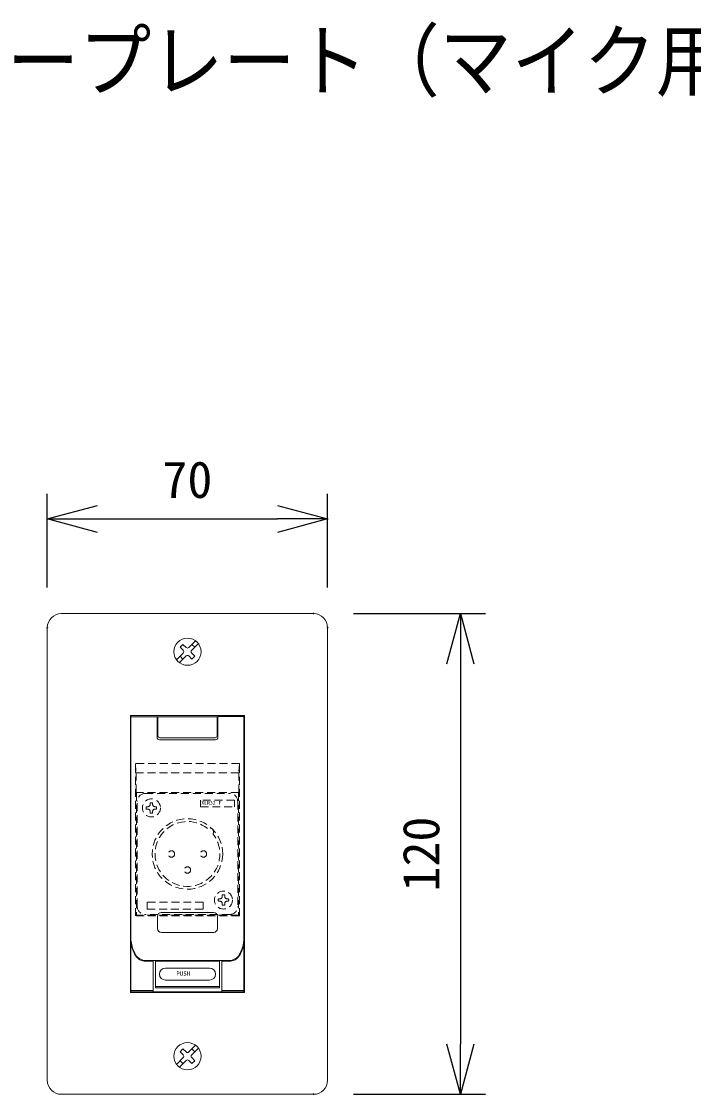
# Model space of a CAD drawing. Units: millimetres, scale not verified. Extents: x -62 to 63, y -56 to 57.
# Drawn here: x -20.4 to 13.2, y 3.2 to 56.8 of the extents above; entities that cross this region are included whole.
import ezdxf
from ezdxf.enums import TextEntityAlignment as Align

# ---------------------------------------------------------------- set-up
doc = ezdxf.new("R2010")
doc.units = ezdxf.units.MM
doc.header["$LTSCALE"] = 0.125
doc.header["$PDMODE"] = 32
doc.header["$PDSIZE"] = 0.025
doc.linetypes.add('USER1', pattern=[4.7625, 3.175, -1.5875])
for name, color, linetype in [('0-0_0', 7, 'Continuous'), ('0-1_Defpoints', 7, 'Continuous'), ('0-4_MOJI1', 7, 'Continuous'), ('0-6_SUNPO', 7, 'Continuous')]:
    doc.layers.add(name, color=color, linetype=linetype)
doc.layers.add('0-2_GAIKEI', color=1, linetype='Continuous', lineweight=18)
doc.styles.add('ＭＳ ゴシック', font='')
doc.styles.get('ＭＳ ゴシック').set_extended_font_data('MS Gothic')

# ---------------------------------------------------------------- blocks, each defined once
blk = doc.blocks.new('_Open30')
at = {"layer": '0-0_0'}
blk.add_line((0, 0), (-1, 0), dxfattribs=at)
blk.add_lwpolyline([(-1, 0.26795), (0, 0), (-1, -0.26795)], dxfattribs=at)
blk = doc.blocks.new('D3')
at = {"layer": '0-1_Defpoints'}
for p in [(59.4123, 219.4614), (45.4123, 214.0328), (59.4123, 214.0328)]:
    blk.add_point(p, dxfattribs=at)
at = {"layer": '0-6_SUNPO'}
for p, q in [((45.4123, 216.0328), (45.4123, 220.7114)), ((59.4123, 216.0328), (59.4123, 220.7114)), ((47.9123, 219.4614), (56.9123, 219.4614))]:
    blk.add_line(p, q, dxfattribs=at)
at = {"layer": '0-6_SUNPO', "xscale": 2.5, "yscale": 2.5, "rotation": 180}
blk.add_blockref('_Open30', (45.4123, 219.4614), dxfattribs=at)
at = {"layer": '0-6_SUNPO', "xscale": 2.5, "yscale": 2.5}
blk.add_blockref('_Open30', (59.4123, 219.4614), dxfattribs=at)
at = {"layer": '0-6_SUNPO', "style": 'ＭＳ ゴシック'}
blk.add_text('70', height=1.833, dxfattribs=at).set_placement((51.1623, 219.9614), align=Align.BOTTOM_LEFT)
blk = doc.blocks.new('D4')
at = {"layer": '0-1_Defpoints'}
for p in [(58.7123, 214.7336), (58.7123, 190.7336), (66.0412, 190.7336)]:
    blk.add_point(p, dxfattribs=at)
at = {"layer": '0-6_SUNPO'}
for p, q in [((60.7123, 214.7336), (67.2912, 214.7336)), ((66.0412, 212.2336), (66.0412, 193.2336)), ((60.7123, 190.7336), (67.2912, 190.7336))]:
    blk.add_line(p, q, dxfattribs=at)
at = {"layer": '0-6_SUNPO', "xscale": 2.5, "yscale": 2.5}
for p, rotation in [((66.0412, 214.7336), 90), ((66.0412, 190.7336), 270)]:
    blk.add_blockref('_Open30', p, dxfattribs=dict(at, rotation=rotation))
at = {"layer": '0-6_SUNPO', "style": 'ＭＳ ゴシック'}
blk.add_text('120', height=1.833, rotation=90, dxfattribs=at).set_placement((65.5412, 200.8586), align=Align.BOTTOM_LEFT)

msp = doc.modelspace()

# ---------------------------------------------------------------- linework, layer by layer
at = {"layer": '0-2_GAIKEI', "color": 7}
for p, q in [((-18.3774, 27.2376), (-5.7774, 27.2376)), ((-19.0774, 26.5368), (-19.0774, 3.9376)), ((-5.0774, 26.5376), (-5.0774, 3.9376)), ((-18.3774, 3.2376), (-5.7774, 3.2376))]:
    msp.add_line(p, q, dxfattribs=at)
at = {"layer": '0-2_GAIKEI'}
for p, q in [((-12.0067, 25.5497), (-11.6725, 25.8839)), ((-11.8653, 25.4083), (-11.5311, 25.7425)), ((-12.6237, 24.9327), (-12.2896, 25.2669)), ((-12.4451, 25.5639), (-12.3037, 25.7053)), ((-12.2896, 25.4083), (-12.4451, 25.5639)), ((-12.1481, 25.5497), (-12.3037, 25.7053)), ((-11.7097, 25.1113), (-11.8653, 25.2669)), ((-11.7111, 25.5652), (-11.8508, 25.7049)), ((-12.4823, 24.7913), (-12.1481, 25.1254)), ((-12.3017, 24.9679), (-12.4451, 25.1113)), ((-11.8512, 24.9699), (-12.0067, 25.1254)), ((-11.8512, 24.9699), (-11.7097, 25.1113)), ((-14.9274, 22.1576), (-14.9274, 8.3176)), ((-14.9274, 22.1576), (-9.2274, 22.1576)), ((-9.2563, 22.1455), (-14.8963, 22.1455)), ((-14.8963, 22.1455), (-14.8963, 8.3576)), ((-14.8963, 22.0896), (-13.5763, 22.0896)), ((-13.5963, 22.0954), (-13.5963, 21.059)), ((-13.5561, 22.0777), (-13.5561, 21.1376)), ((-10.5966, 22.0777), (-13.5561, 22.0777)), ((-10.5966, 22.0777), (-10.5966, 21.1376)), ((-10.5563, 22.0954), (-10.5563, 21.059)), ((-10.5563, 22.0954), (-9.2663, 22.0954)), ((-9.2563, 22.1455), (-9.2563, 8.3576)), ((-9.2274, 22.1576), (-9.2274, 8.3176)), ((-10.6763, 20.939), (-13.4763, 20.939)), ((-13.4561, 21.0376), (-10.6966, 21.0376)), ((-13.5763, 12.119), (-13.5763, 11.519)), ((-10.7763, 12.319), (-13.3763, 12.319)), ((-10.5763, 12.119), (-10.5763, 11.519)), ((-10.7763, 11.319), (-13.3763, 11.319)), ((-14.1635, 9.8776), (-13.7963, 9.8776)), ((-9.9987, 9.919), (-14.1539, 9.919)), ((-13.7963, 9.919), (-13.7963, 8.3576)), ((-13.6763, 9.919), (-13.6763, 8.5576)), ((-10.4763, 9.8776), (-13.6763, 9.8776)), ((-12.4263, 9.8776), (-12.4263, 9.919)), ((-11.7263, 9.8776), (-11.7263, 9.919)), ((-10.4763, 9.919), (-10.4763, 8.5576)), ((-10.3563, 9.919), (-10.3563, 8.3576)), ((-9.9891, 9.8776), (-10.3563, 9.8776)), ((-13.1763, 9.5376), (-10.9763, 9.5376)), ((-10.4763, 8.626), (-13.6763, 8.626)), ((-13.1763, 8.9376), (-10.9763, 8.9376)), ((-14.9274, 8.3176), (-9.2274, 8.3176)), ((-13.7963, 8.426), (-14.8963, 8.426)), ((-9.2563, 8.3576), (-14.8963, 8.3576)), ((-13.6763, 8.5576), (-10.4763, 8.5576)), ((-9.2563, 8.426), (-10.3563, 8.426)), ((-12.4451, 5.3639), (-12.3037, 5.5053)), ((-12.2896, 5.2083), (-12.4451, 5.3639)), ((-12.1481, 5.3497), (-12.3037, 5.5053)), ((-12.0067, 5.3497), (-11.6725, 5.6839)), ((-11.8653, 5.2083), (-11.5311, 5.5425)), ((-11.7111, 5.3652), (-11.8508, 5.5049)), ((-12.6237, 4.7327), (-12.2896, 5.0669)), ((-12.4823, 4.5913), (-12.1481, 4.9254)), ((-12.3017, 4.7679), (-12.4451, 4.9113)), ((-11.8512, 4.7699), (-12.0067, 4.9254)), ((-11.7097, 4.9113), (-11.8653, 5.0669)), ((-11.8512, 4.7699), (-11.7097, 4.9113))]:
    msp.add_line(p, q, dxfattribs=at)
at = {"layer": '0-2_GAIKEI', "linetype": 'USER1'}
for p, q in [((-14.6735, 19.7495), (-14.6456, 19.2876)), ((-9.4813, 19.7495), (-14.6735, 19.7495)), ((-14.6735, 12.1415), (-14.6735, 19.7495)), ((-9.4813, 19.7495), (-9.5093, 19.2876)), ((-9.4813, 12.1415), (-9.4813, 19.7495)), ((-9.5093, 19.2876), (-14.6456, 19.2876)), ((-14.6456, 18.3057), (-14.6456, 19.2876)), ((-9.5093, 18.3057), (-9.5093, 19.2876)), ((-14.6456, 18.3057), (-14.6274, 18.2876)), ((-9.5093, 18.3057), (-14.6274, 18.3057)), ((-14.6274, 18.2876), (-14.6274, 12.1876)), ((-14.1874, 18.2576), (-9.9674, 18.2576)), ((-9.5093, 18.3057), (-9.5274, 18.2876)), ((-9.5274, 18.2876), (-9.5274, 12.1876)), ((-14.5874, 12.6176), (-14.5874, 17.8576)), ((-13.9374, 17.7906), (-13.9374, 17.7176)), ((-13.8174, 17.7906), (-13.8174, 17.7176)), ((-11.4274, 17.9176), (-11.4274, 17.5976)), ((-9.7274, 17.9176), (-11.4274, 17.9176)), ((-9.7274, 17.5976), (-9.7274, 17.9176)), ((-9.5674, 17.8576), (-9.5674, 12.6176)), ((-14.1304, 17.5976), (-14.0574, 17.5976)), ((-14.1304, 17.4776), (-14.0574, 17.4776)), ((-13.9374, 17.2846), (-13.9374, 17.3576)), ((-13.8174, 17.2846), (-13.8174, 17.3576)), ((-13.6245, 17.5976), (-13.6974, 17.5976)), ((-13.6245, 17.4776), (-13.6974, 17.4776)), ((-11.4274, 17.5976), (-9.7274, 17.5976)), ((-10.5304, 12.9976), (-10.4574, 12.9976)), ((-10.5304, 12.8776), (-10.4574, 12.8776)), ((-10.3374, 13.1906), (-10.3374, 13.1176)), ((-10.2174, 13.1906), (-10.2174, 13.1176)), ((-10.0245, 12.9976), (-10.0974, 12.9976)), ((-10.0245, 12.8776), (-10.0974, 12.8776)), ((-14.0894, 12.8236), (-14.0894, 12.4836)), ((-11.2894, 12.8236), (-14.0894, 12.8236)), ((-14.0894, 12.4836), (-11.2894, 12.4836)), ((-11.2894, 12.4836), (-11.2894, 12.8236)), ((-10.3374, 12.6846), (-10.3374, 12.7576)), ((-10.2174, 12.6846), (-10.2174, 12.7576)), ((-9.4813, 12.1415), (-14.6735, 12.1415)), ((-9.5274, 12.1876), (-14.6274, 12.1876)), ((-9.9674, 12.2176), (-14.1874, 12.2176))]:
    msp.add_line(p, q, dxfattribs=at)
at = {"layer": '0-2_GAIKEI'}
for centre in [(-12.0774, 25.3376), (-12.0774, 5.1376)]:
    msp.add_circle(centre, 0.68, dxfattribs=at)
at = {"layer": '0-2_GAIKEI', "linetype": 'USER1'}
for centre, radius in [((-13.8774, 17.5376), 0.45), ((-12.0774, 15.2376), 1.76), ((-12.8774, 15.2376), 0.16), ((-11.2774, 15.2376), 0.16), ((-12.0774, 14.4376), 0.16), ((-10.2774, 12.9376), 0.45)]:
    msp.add_circle(centre, radius, dxfattribs=at)
at = {"layer": '0-2_GAIKEI', "color": 7}
for centre, start, end in [((-18.3774, 26.5376), 89.99998, 179.99997), ((-5.7774, 26.5376), 0, 89.99998), ((-18.3774, 3.9376), 180.00003, 270.00003), ((-5.7774, 3.9376), 270.00003, 0)]:
    msp.add_arc(centre, 0.7, start, end, dxfattribs=at)
at = {"layer": '0-2_GAIKEI'}
for centre, radius, start, end in [((-12.3603, 25.3376), 0.1, 314.99945, 45.00054), ((-12.0774, 25.6204), 0.1, 224.99944, 314.99954), ((-11.7946, 25.3376), 0.1, 134.99986, 225.00012), ((-12.0774, 25.0547), 0.1, 45.00042, 135.0006), ((-13.4763, 21.059), 0.12, 180, 270), ((-13.4561, 21.1376), 0.1, 180, 270), ((-10.6966, 21.1376), 0.1, 270, 0), ((-10.6763, 21.059), 0.12, 270, 0), ((-13.3763, 12.119), 0.2, 90, 180), ((-10.7763, 12.119), 0.2, 360, 90), ((-13.3763, 11.519), 0.2, 180, 270), ((-10.7763, 11.519), 0.2, 270, 360), ((-13.3963, 10.9482), 1.5, 180, 211.52587), ((-13.3868, 10.9896), 1.5, 184.37696, 211.52593), ((-10.7659, 10.9896), 1.5, 328.47413, 355.62304), ((-10.7563, 10.9482), 1.5, 328.47413, 0), ((-14.1539, 10.519), 0.6, 211.52588, 270), ((-9.9987, 10.519), 0.6, 270, 328.47418), ((-14.1635, 10.4776), 0.6, 211.52582, 270), ((-9.9891, 10.4776), 0.6, 270, 328.47418), ((-13.1763, 9.2376), 0.3, 90, 270), ((-10.9763, 9.2376), 0.3, 270, 90), ((-12.3603, 5.1376), 0.1, 314.99945, 45.00054), ((-12.0774, 5.4204), 0.1, 224.99944, 314.99954), ((-12.0774, 4.8547), 0.1, 45.00042, 135.0006), ((-11.7946, 5.1376), 0.1, 134.99986, 225.00012)]:
    msp.add_arc(centre, radius, start, end, dxfattribs=at)
at = {"layer": '0-2_GAIKEI', "linetype": 'USER1'}
for centre, radius, start, end in [((-14.1874, 17.8576), 0.4, 90, 180), ((-9.9674, 17.8576), 0.4, 0, 90), ((-14.0574, 17.7176), 0.12, 270, 0), ((-13.8774, 17.5376), 0.26, 76.65764, 103.34236), ((-13.6974, 17.7176), 0.12, 180, 270), ((-13.8774, 17.5376), 0.26, 166.65764, 193.34236), ((-14.0574, 17.3576), 0.12, 0, 90), ((-13.8774, 17.5376), 0.26, 256.65764, 283.34236), ((-13.6974, 17.3576), 0.12, 90, 180), ((-13.8774, 17.5376), 0.26, 346.65764, 13.34236), ((-12.0774, 15.2376), 1.62, 52.09165, 37.90835), ((-10.9796, 16.3354), 0.2074, 330.38771, 119.61229), ((-10.2774, 12.9376), 0.26, 166.65764, 193.34236), ((-10.4574, 13.1176), 0.12, 270, 0), ((-10.4574, 12.7576), 0.12, 0, 90), ((-10.2774, 12.9376), 0.26, 76.65764, 103.34236), ((-10.0974, 13.1176), 0.12, 180, 270), ((-10.0974, 12.7576), 0.12, 90, 180), ((-10.2774, 12.9376), 0.26, 346.65764, 13.34236), ((-14.1874, 12.6176), 0.4, 180, 270), ((-10.2774, 12.9376), 0.26, 256.65764, 283.34236), ((-9.9674, 12.6176), 0.4, 270, 0)]:
    msp.add_arc(centre, radius, start, end, dxfattribs=at)

# ---------------------------------------------------------------- block references
at = {"layer": '0-6_SUNPO'}
for name in ['D3', 'D4']:
    msp.add_blockref(name, (-64.4897, -187.496), dxfattribs=at)

# ---------------------------------------------------------------- texts
at = {"layer": '0-2_GAIKEI', "color": 7, "style": 'ＭＳ ゴシック'}
for s, height, p in [('XLR32 F', 0.1833, (-11.3836, 17.6446)), ('PUSH', 0.2199, (-12.6313, 9.0876))]:
    msp.add_text(s, height=height, dxfattribs=at).set_placement(p, align=Align.BOTTOM_LEFT)
at = {"layer": '0-4_MOJI1', "style": 'ＭＳ ゴシック', "width": 0.9}
msp.add_text('コネクタープレート（マイク用ＸＬＲオス）', height=2.933, dxfattribs=at).set_placement((-35.4897, 52.504), align=Align.BOTTOM_LEFT)

doc.saveas('drawing.dxf')
